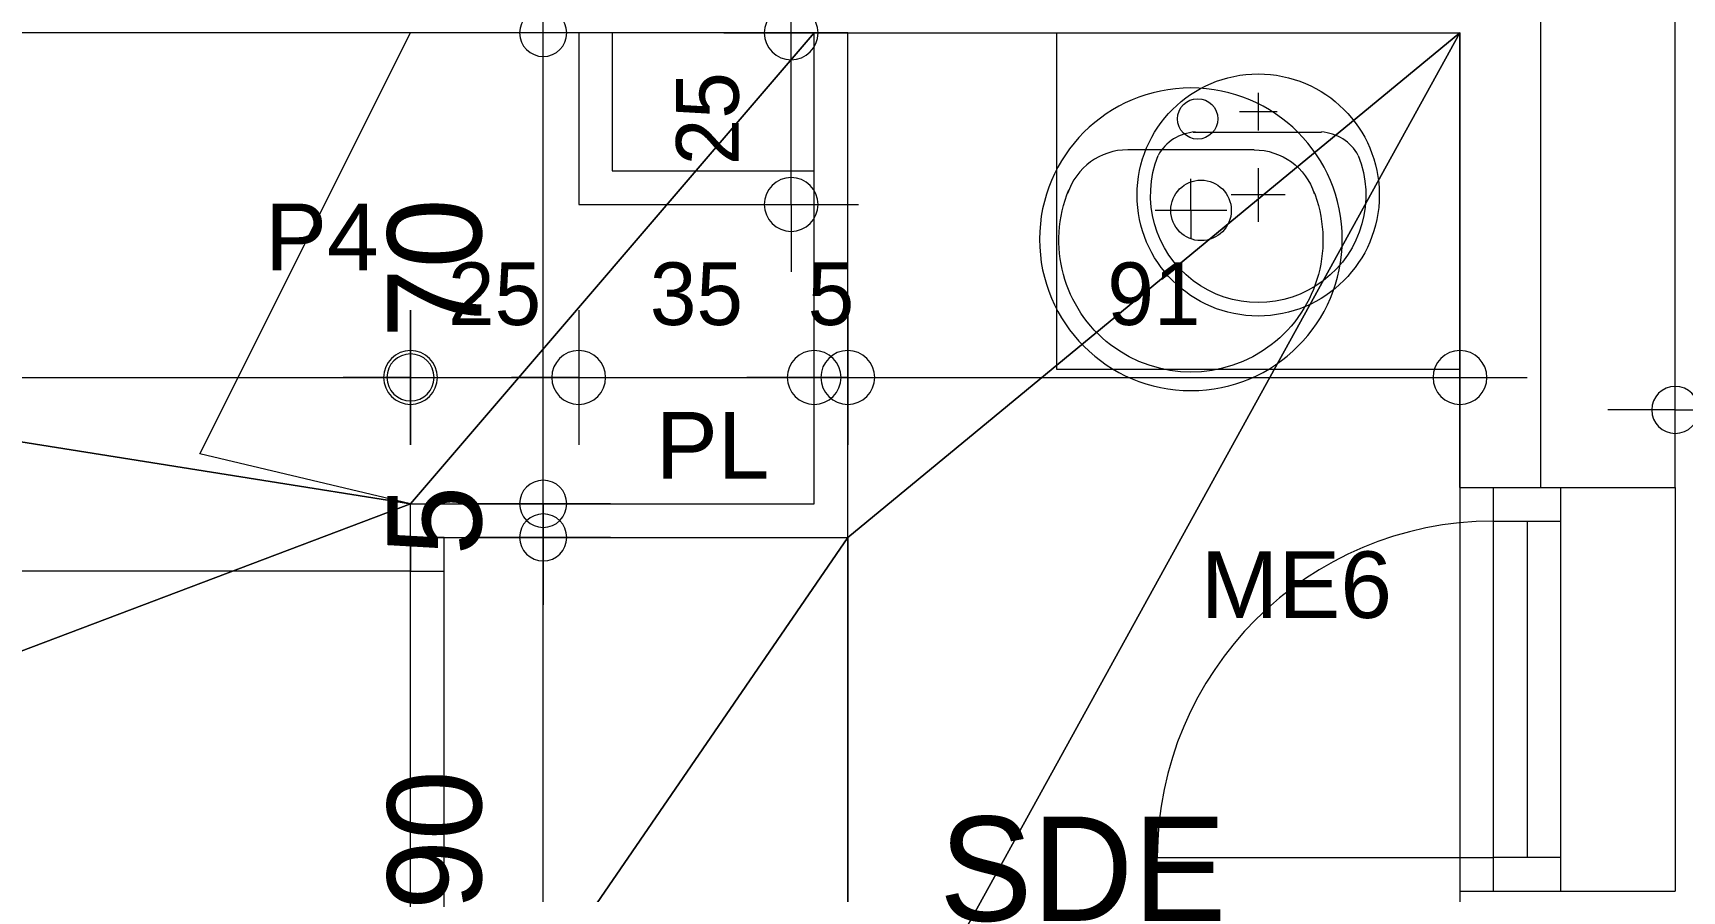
# Model space of a CAD drawing. Header units: metres. Extents: x 1.8 to 61.8, y -53.3 to -11.3.
# Drawn here: x 34.893 to 37.344, y -16.396 to -15.12 of the extents above; entities that cross this region are included whole.
import ezdxf
from ezdxf.enums import TextEntityAlignment as Align
from ezdxf.lldxf.tags import DXFTag

# ---------------------------------------------------------------- set-up
doc = ezdxf.new("R2010")
doc.units = ezdxf.units.M
doc.header["$MEASUREMENT"] = 0
for name, color, linetype in [('Calque commun', 7, 'Continuous'), ('Calque2', 7, 'Continuous'), ('Calque4', 7, 'Continuous'), ('Calque90', 7, 'Continuous'), ('Textes', 7, 'Continuous')]:
    doc.layers.add(name, color=color, linetype=linetype)
doc.styles.add('Arial9', font='arial.ttf', dxfattribs={"height": 0.098961})
doc.styles.add('Century Gothic15', font='GOTHIC.TTF', dxfattribs={"height": 0.139636})
doc.styles.add('Century Gothic18', font='GOTHIC.TTF', dxfattribs={"height": 0.155151})
doc.styles.add('Century Gothic20', font='GOTHIC.TTF', dxfattribs={"height": 0.09309})
tags = doc.linetypes.add('HIDDEN2', pattern=[0.1875, 0.125, -0.0625]).pattern_tags.tags
tags[6:7] = [DXFTag(74, 4), DXFTag(75, 0), DXFTag(340, '0'), DXFTag(46, 1.0), DXFTag(50, 0.0), DXFTag(44, 0.0), DXFTag(45, 0.0)]
tags[4:5] = [DXFTag(74, 4), DXFTag(75, 0), DXFTag(340, '0'), DXFTag(46, 1.0), DXFTag(50, 0.0), DXFTag(44, 0.0), DXFTag(45, 0.0)]

# ---------------------------------------------------------------- blocks, each defined once
blk = doc.blocks.new('Block52770')
at = {"layer": 'Calque commun', "color": 7, "linetype": 'Continuous', "lineweight": 18}
blk.add_line((37.3344, -15.7956), (37.3344, -14.7998), dxfattribs=at)
at = {"layer": 'Calque commun', "color": 7, "linetype": 'Continuous', "lineweight": 9}
for p, q in [((37.1344, -15.7956), (37.1344, -14.9998)), ((37.0144, -15.7956), (37.0144, -15.1198))]:
    blk.add_line(p, q, dxfattribs=at)
blk = doc.blocks.new('@PRES_1_$$_1-4')
at = {"layer": 'Calque commun', "color": 5, "linetype": 'Continuous', "lineweight": 9}
for p, q in [((0, 0.32), (0.6, 0.32)), ((0.6, 0.15), (0, 0.15)), ((0.05, 0.05), (0.05, 0.15)), ((0.55, 0.15), (0.55, 0.05)), ((0.05, 0.1), (0.55, 0.1)), ((0.6, 0.05), (0, 0.05)), ((0, 0), (0.6, 0))]:
    blk.add_line(p, q, dxfattribs=at)
blk = doc.blocks.new('@PRES_1_$$_1-5')
at = {"layer": 'Calque commun', "color": 0, "linetype": 'ByBlock', "lineweight": -2}
blk.add_line((0, 0), (0, 0.32), dxfattribs=at)
blk = doc.blocks.new('@PRES_1_$$_1-6')
at = {"layer": 'Calque commun', "color": 0, "linetype": 'ByBlock', "lineweight": -2}
blk.add_line((0, 0), (0, 0.32), dxfattribs=at)
blk = doc.blocks.new('INTER_2D_COMB2')
at = {"layer": 'Calque4', "color": 0, "linetype": 'ByBlock', "lineweight": -2}
blk.add_blockref('@PRES_1_$$_1-4', (0, 0), dxfattribs=at)
at = {"layer": 'Calque4', "color": 7, "linetype": 'Continuous', "lineweight": 9}
blk.add_blockref('@PRES_1_$$_1-5', (0, 0), dxfattribs=at)
at = {"layer": 'Calque4', "color": 7, "linetype": 'Continuous', "lineweight": 9, "extrusion": (0, 0, -1), "xscale": -1, "yscale": -1, "zscale": -1, "rotation": -180}
blk.add_blockref('@PRES_1_$$_1-6', (-0.6, 0), dxfattribs=at)
blk = doc.blocks.new('PLACED_COMB2')
at = {"layer": 'Calque4', "color": 0, "linetype": 'ByBlock', "lineweight": -2}
blk.add_blockref('INTER_2D_COMB2', (0, 0), dxfattribs=at)
blk = doc.blocks.new('new75')
at = {"layer": 'Calque commun', "color": 5, "linetype": 'Continuous', "lineweight": 9}
blk.add_arc((0, 0), 0.5, 0, 359.9994, dxfattribs=at)
blk = doc.blocks.new('DimLine54847')
at = {"layer": 'Calque commun', "color": 5, "linetype": 'Continuous', "lineweight": 9}
for p, q in [((37.3344, -15.7803), (37.3344, -15.5803)), ((37.3344, -15.6803), (37.2344, -15.6803)), ((37.3344, -15.6803), (40.1144, -15.6803))]:
    blk.add_line(p, q, dxfattribs=at)
at = {"layer": 'Calque commun', "color": 5, "linetype": 'Continuous', "lineweight": 9, "xscale": 0.07000000029802322, "yscale": 0.07000000029802322, "zscale": 0.07000000029802322}
blk.add_blockref('new75', (37.3344, -15.6803), dxfattribs=at)
blk = doc.blocks.new('@PRES_1_$$_1-49')
at = {"layer": 'Calque commun', "color": 5, "linetype": 'Continuous', "lineweight": 9}
blk.add_line((0.05, 0.05), (0.05, 0.85), dxfattribs=at)
at = {"layer": 'Calque commun', "color": 5, "linetype": 'Continuous', "lineweight": 9, "extrusion": (0, 0, -1)}
blk.add_arc((-0.05, 0.05), 0.8, 90, 180, dxfattribs=at)
at = {"layer": 'Calque commun', "color": 5, "linetype": 'Continuous', "lineweight": 9}
mesh = blk.add_polyface(dxfattribs=at)
corners = [(0, 0), (0, 0.05), (0.05, 0.05), (0.05, 0)]
mesh.append_faces([[corners[k] for k in face] for face in [(0, 1, 2, 3)]], dxfattribs={"color": 5})
mesh = blk.add_polyface(dxfattribs=at)
corners = [(0.85, 0), (0.85, 0.05), (0.9, 0.05), (0.9, 0)]
mesh.append_faces([[corners[k] for k in face] for face in [(0, 1, 2, 3)]], dxfattribs={"color": 5})
blk = doc.blocks.new('@PRES_1_$$_1-50')
at = {"layer": 'Calque commun', "color": 0, "linetype": 'ByBlock', "lineweight": -2}
blk.add_line((0, 0), (0, 0.05), dxfattribs=at)
blk = doc.blocks.new('@PRES_1_$$_1-51')
at = {"layer": 'Calque commun', "color": 0, "linetype": 'ByBlock', "lineweight": -2}
blk.add_line((0, 0), (0, 0.05), dxfattribs=at)
blk = doc.blocks.new('INTER_2D_COMB17')
at = {"layer": 'Calque commun', "color": 0, "linetype": 'ByBlock', "lineweight": -2}
blk.add_blockref('@PRES_1_$$_1-49', (0, 0), dxfattribs=at)
at = {"layer": 'Calque commun', "color": 15, "linetype": 'Continuous', "lineweight": 18}
blk.add_blockref('@PRES_1_$$_1-50', (0, 0), dxfattribs=at)
at = {"layer": 'Calque commun', "color": 15, "linetype": 'Continuous', "lineweight": 18, "extrusion": (0, 0, -1), "xscale": -1, "yscale": -1, "zscale": -1, "rotation": -180}
blk.add_blockref('@PRES_1_$$_1-51', (-0.9, 0), dxfattribs=at)
blk = doc.blocks.new('PLACED_COMB17')
at = {"layer": 'Calque commun', "color": 0, "linetype": 'ByBlock', "lineweight": -2}
blk.add_blockref('INTER_2D_COMB17', (0, 0), dxfattribs=at)
blk = doc.blocks.new('xmodule1pdniv1-59')
at = {"layer": 'Calque commun', "color": 5, "linetype": 'Continuous', "lineweight": 9}
blk.add_arc((0, 0), 0.5, 0, 359.9994, dxfattribs=at)
blk = doc.blocks.new('xmodule1pdniv1-60')
at = {"layer": 'Calque commun', "color": 5, "linetype": 'Continuous', "lineweight": 9}
blk.add_arc((0, 0), 0.5, 0, 359.9994, dxfattribs=at)
blk = doc.blocks.new('DimLine53854-2')
at = {"layer": 'Calque commun', "color": 5, "linetype": 'Continuous', "lineweight": 9}
for p, q in [((35.6209, -16.7413), (35.6209, -16.6413)), ((35.7209, -16.7413), (35.5209, -16.7413)), ((35.6209, -17.6412), (35.6209, -16.7413)), ((35.7209, -17.6412), (35.5209, -17.6412)), ((35.6209, -17.6412), (35.6209, -17.7412))]:
    blk.add_line(p, q, dxfattribs=at)
at = {"layer": 'Calque commun', "color": 5, "linetype": 'Continuous', "lineweight": 9, "xscale": 0.07000000029802322, "yscale": 0.07000000029802322, "zscale": 0.07000000029802322, "rotation": 90}
for name, p in [('xmodule1pdniv1-60', (35.6209, -16.7413)), ('xmodule1pdniv1-59', (35.6209, -17.6412))]:
    blk.add_blockref(name, p, dxfattribs=at)
at = {"layer": 'Calque commun', "color": 5, "linetype": 'Continuous', "lineweight": 9, "style": 'Century Gothic15'}
blk.add_text('90', height=0.13964, rotation=90, dxfattribs=at).set_placement((35.5709, -17.1913), align=Align.BOTTOM_CENTER)
blk = doc.blocks.new('xmodule1pdniv1-61')
at = {"layer": 'Calque commun', "color": 5, "linetype": 'Continuous', "lineweight": 9}
blk.add_arc((0, 0), 0.5, 0, 359.9994, dxfattribs=at)
blk = doc.blocks.new('xmodule1pdniv1-62')
at = {"layer": 'Calque commun', "color": 5, "linetype": 'Continuous', "lineweight": 9}
blk.add_arc((0, 0), 0.5, 0, 359.9994, dxfattribs=at)
blk = doc.blocks.new('DimLine53862-2')
at = {"layer": 'Calque commun', "color": 5, "linetype": 'Continuous', "lineweight": 9}
for p, q in [((35.6209, -16.6913), (35.6209, -16.5913)), ((35.7209, -16.6913), (35.5209, -16.6913)), ((35.6209, -16.7413), (35.6209, -16.6913)), ((35.7209, -16.7413), (35.5209, -16.7413)), ((35.6209, -16.7413), (35.6209, -16.8413))]:
    blk.add_line(p, q, dxfattribs=at)
at = {"layer": 'Calque commun', "color": 5, "linetype": 'Continuous', "lineweight": 9, "xscale": 0.07000000029802322, "yscale": 0.07000000029802322, "zscale": 0.07000000029802322, "rotation": 90}
for name, p in [('xmodule1pdniv1-62', (35.6209, -16.6913)), ('xmodule1pdniv1-61', (35.6209, -16.7413))]:
    blk.add_blockref(name, p, dxfattribs=at)
at = {"layer": 'Calque commun', "color": 5, "linetype": 'Continuous', "lineweight": 9, "style": 'Century Gothic15'}
blk.add_text('5', height=0.1396, rotation=90, dxfattribs=at).set_placement((35.5709, -16.7163), align=Align.BOTTOM_CENTER)
blk = doc.blocks.new('xmodule1pdniv1-63')
at = {"layer": 'Calque commun', "color": 5, "linetype": 'Continuous', "lineweight": 9}
blk.add_arc((0, 0), 0.5, 0, 359.9994, dxfattribs=at)
blk = doc.blocks.new('xmodule1pdniv1-64')
at = {"layer": 'Calque commun', "color": 5, "linetype": 'Continuous', "lineweight": 9}
blk.add_arc((0, 0), 0.5, 0, 359.9994, dxfattribs=at)
blk = doc.blocks.new('DimLine53870-2')
at = {"layer": 'Calque commun', "color": 5, "linetype": 'Continuous', "lineweight": 9}
for p, q in [((35.6209, -15.9912), (35.6209, -15.8912)), ((35.7209, -15.9912), (35.5209, -15.9912)), ((35.6209, -16.6913), (35.6209, -15.9912)), ((35.7209, -16.6913), (35.5209, -16.6913)), ((35.6209, -16.6913), (35.6209, -16.7913))]:
    blk.add_line(p, q, dxfattribs=at)
at = {"layer": 'Calque commun', "color": 5, "linetype": 'Continuous', "lineweight": 9, "xscale": 0.07000000029802322, "yscale": 0.07000000029802322, "zscale": 0.07000000029802322, "rotation": 90}
for name, p in [('xmodule1pdniv1-64', (35.6209, -15.9912)), ('xmodule1pdniv1-63', (35.6209, -16.6913))]:
    blk.add_blockref(name, p, dxfattribs=at)
at = {"layer": 'Calque commun', "color": 5, "linetype": 'Continuous', "lineweight": 9, "style": 'Century Gothic15'}
blk.add_text('70', height=0.13964, rotation=90, dxfattribs=at).set_placement((35.5709, -16.3412), align=Align.BOTTOM_CENTER)
blk = doc.blocks.new('xmodule1pdniv1-80')
at = {"layer": 'Calque commun', "color": 5, "linetype": 'Continuous', "lineweight": 9}
blk.add_arc((0, 0), 0.5, 0, 359.9994, dxfattribs=at)
blk = doc.blocks.new('DimLine53934-2')
at = {"layer": 'Calque commun', "color": 5, "linetype": 'Continuous', "lineweight": 9}
for p, q in [((35.4237, -16.4034), (35.4237, -16.6034)), ((31.0238, -16.5034), (35.4237, -16.5034)), ((35.4237, -16.5034), (35.5237, -16.5034))]:
    blk.add_line(p, q, dxfattribs=at)
at = {"layer": 'Calque commun', "color": 5, "linetype": 'Continuous', "lineweight": 9, "xscale": 0.07000000029802322, "yscale": 0.07000000029802322, "zscale": 0.07000000029802322}
blk.add_blockref('xmodule1pdniv1-80', (35.4237, -16.5034), dxfattribs=at)
blk = doc.blocks.new('xmodule1pdniv1-81')
at = {"layer": 'Calque commun', "color": 5, "linetype": 'Continuous', "lineweight": 9}
blk.add_arc((0, 0), 0.5, 0, 359.9994, dxfattribs=at)
blk = doc.blocks.new('xmodule1pdniv1-82')
at = {"layer": 'Calque commun', "color": 5, "linetype": 'Continuous', "lineweight": 9}
blk.add_arc((0, 0), 0.5, 0, 359.9994, dxfattribs=at)
blk = doc.blocks.new('DimLine53950-2')
at = {"layer": 'Calque commun', "color": 5, "linetype": 'Continuous', "lineweight": 9}
for p, q in [((36.0237, -16.6034), (36.0237, -16.4034)), ((36.0737, -16.4034), (36.0737, -16.6034)), ((36.0237, -16.5034), (35.9237, -16.5034)), ((36.0237, -16.5034), (36.0737, -16.5034)), ((36.0737, -16.5034), (36.1737, -16.5034))]:
    blk.add_line(p, q, dxfattribs=at)
at = {"layer": 'Calque commun', "color": 5, "linetype": 'Continuous', "lineweight": 9, "xscale": 0.07999999821186066, "yscale": 0.07999999821186066, "zscale": 0.07999999821186066}
for name, p in [('xmodule1pdniv1-81', (36.0237, -16.5034)), ('xmodule1pdniv1-82', (36.0737, -16.5034))]:
    blk.add_blockref(name, p, dxfattribs=at)
at = {"layer": 'Calque commun', "color": 5, "linetype": 'Continuous', "lineweight": 9, "style": 'Century Gothic20'}
blk.add_text('5', height=0.0931, dxfattribs=at).set_placement((36.0487, -16.4534), align=Align.BOTTOM_CENTER)
blk = doc.blocks.new('xmodule1pdniv1-83')
at = {"layer": 'Calque commun', "color": 5, "linetype": 'Continuous', "lineweight": 9}
blk.add_arc((0, 0), 0.5, 0, 359.9994, dxfattribs=at)
blk = doc.blocks.new('xmodule1pdniv1-84')
at = {"layer": 'Calque commun', "color": 5, "linetype": 'Continuous', "lineweight": 9}
blk.add_arc((0, 0), 0.5, 0, 359.9994, dxfattribs=at)
blk = doc.blocks.new('DimLine53958-2')
at = {"layer": 'Calque commun', "color": 5, "linetype": 'Continuous', "lineweight": 9}
for p, q in [((36.0737, -16.4034), (36.0737, -16.6034)), ((36.9837, -16.4034), (36.9837, -16.6034)), ((36.0737, -16.5034), (35.9737, -16.5034)), ((36.0737, -16.5034), (36.9837, -16.5034)), ((36.9837, -16.5034), (37.0837, -16.5034))]:
    blk.add_line(p, q, dxfattribs=at)
at = {"layer": 'Calque commun', "color": 5, "linetype": 'Continuous', "lineweight": 9, "xscale": 0.07999999821186066, "yscale": 0.07999999821186066, "zscale": 0.07999999821186066}
for name, p in [('xmodule1pdniv1-83', (36.0737, -16.5034)), ('xmodule1pdniv1-84', (36.9837, -16.5034))]:
    blk.add_blockref(name, p, dxfattribs=at)
at = {"layer": 'Calque commun', "color": 5, "linetype": 'Continuous', "lineweight": 9, "style": 'Century Gothic20'}
blk.add_text('91', height=0.09309, dxfattribs=at).set_placement((36.5287, -16.4534), align=Align.BOTTOM_CENTER)
blk = doc.blocks.new('vasque1')
at = {"layer": 'Calque2', "color": 6, "linetype": 'Continuous', "lineweight": 9}
for p, q in [((-0.094, -0.092), (0.094, -0.092)), ((0, -0.182), (0, -0.135)), ((-0.0533, -0.182), (0.0533, -0.182)), ((0, -0.182), (0, -0.224))]:
    blk.add_line(p, q, dxfattribs=at)
at = {"layer": 'Calque2', "color": 6, "linetype": 'Continuous', "lineweight": 9, "flags": 128}
for points in [[(0, -0.45, -1), (0, 0)], [(0, 0, -1), (0, -0.45)], [(0.02, -0.046, 1), (-0.04, -0.046, 1), (0.02, -0.046)], [(-0.094, -0.092, 0.324927), (-0.1834, -0.157)], [(0.094, -0.092, -0.324927), (0.1834, -0.157)], [(0.03, -0.182, 1), (-0.06, -0.182, 1), (0.03, -0.182)], [(-0.1814, -0.1514, 1.494518), (0.1814, -0.1514)]]:
    blk.add_lwpolyline(points, format="xyb", dxfattribs=at)
blk = doc.blocks.new('vasqu450')
at = {"layer": 'Calque commun', "color": 6, "linetype": 'Continuous', "lineweight": 9}
blk.add_line((0.1207, 0.1168), (-0.1173, 0.117), dxfattribs=at)
for radius, start, end in [(0.225, 360, 359.9994), (0.2, 158.4, 21.6)]:
    blk.add_arc((0, 0), radius, start, end, dxfattribs=at)
at = {"layer": 'Calque commun', "color": 6, "linetype": 'Continuous', "lineweight": 9, "extrusion": (0, 0, -1)}
for centre, start, end in [((0.112, 0.0327), 28.9734, 86.4066), ((-0.112, 0.0327), 93.5934, 151.0266)]:
    blk.add_arc(centre, 0.0845, start, end, dxfattribs=at)
at = {"layer": 'Calque90', "color": 6, "linetype": 'Continuous', "lineweight": 9}
for p, q in [((0, 0.19), (0, 0.12)), ((0.035, 0.155), (-0.035, 0.155)), ((0, 0.05), (0, -0.05)), ((-0.05, 0), (0.05, 0))]:
    blk.add_line(p, q, dxfattribs=at)
blk = doc.blocks.new('meuble vasque 60x50')
at = {"layer": 'Calque commun', "color": 0, "linetype": 'ByBlock', "lineweight": -2, "xscale": 0.800000011920929, "yscale": 0.800000011920929, "zscale": 0.800000011920929}
blk.add_blockref('vasqu450', (0.2994, -0.241), dxfattribs=at)
at = {"layer": 'Calque commun', "color": 0, "linetype": 'ByBlock', "lineweight": -2}
blk.add_blockref('vasque1', (0.3994, -0.0819), dxfattribs=at)
at = {"layer": 'Calque commun', "color": 6, "linetype": 'Continuous', "lineweight": 9}
mesh = blk.add_polyface(dxfattribs=at)
corners = [(-0.0006, -0.0002), (0.5994, -0.0002), (0.5994, -0.5002), (-0.0006, -0.5002)]
mesh.append_faces([[corners[k] for k in face] for face in [(0, 1, 2, 3)]], dxfattribs={"color": 6})
blk = doc.blocks.new('xmodule1pdniv1-115')
at = {"layer": 'Calque commun', "color": 5, "linetype": 'Continuous', "lineweight": 9}
blk.add_arc((0, 0), 0.5, 0, 359.9994, dxfattribs=at)
blk = doc.blocks.new('xmodule1pdniv1-116')
at = {"layer": 'Calque commun', "color": 5, "linetype": 'Continuous', "lineweight": 9}
blk.add_arc((0, 0), 0.5, 0, 359.9994, dxfattribs=at)
blk = doc.blocks.new('DimLine60890')
at = {"layer": 'Calque commun', "color": 5, "linetype": 'Continuous', "lineweight": 9}
for p, q in [((35.4237, -16.6034), (35.4237, -16.4034)), ((35.6737, -16.4034), (35.6737, -16.6034)), ((35.4237, -16.5034), (35.3237, -16.5034)), ((35.4237, -16.5034), (35.6737, -16.5034)), ((35.6737, -16.5034), (35.7737, -16.5034))]:
    blk.add_line(p, q, dxfattribs=at)
at = {"layer": 'Calque commun', "color": 5, "linetype": 'Continuous', "lineweight": 9, "xscale": 0.07999999821186066, "yscale": 0.07999999821186066, "zscale": 0.07999999821186066}
for name, p in [('xmodule1pdniv1-115', (35.4237, -16.5034)), ('xmodule1pdniv1-116', (35.6737, -16.5034))]:
    blk.add_blockref(name, p, dxfattribs=at)
at = {"layer": 'Calque commun', "color": 5, "linetype": 'Continuous', "lineweight": 9, "style": 'Century Gothic20'}
blk.add_text('25', height=0.09309, dxfattribs=at).set_placement((35.5487, -16.4534), align=Align.BOTTOM_CENTER)
blk = doc.blocks.new('xmodule1pdniv1-117')
at = {"layer": 'Calque commun', "color": 5, "linetype": 'Continuous', "lineweight": 9}
blk.add_arc((0, 0), 0.5, 0, 359.9994, dxfattribs=at)
blk = doc.blocks.new('xmodule1pdniv1-118')
at = {"layer": 'Calque commun', "color": 5, "linetype": 'Continuous', "lineweight": 9}
blk.add_arc((0, 0), 0.5, 0, 359.9994, dxfattribs=at)
blk = doc.blocks.new('DimLine60898-2')
at = {"layer": 'Calque commun', "color": 5, "linetype": 'Continuous', "lineweight": 9}
for p, q in [((35.6737, -16.4034), (35.6737, -16.6034)), ((36.0237, -16.6034), (36.0237, -16.4034)), ((35.6737, -16.5034), (35.5737, -16.5034)), ((35.6737, -16.5034), (36.0237, -16.5034)), ((36.0237, -16.5034), (36.1237, -16.5034))]:
    blk.add_line(p, q, dxfattribs=at)
at = {"layer": 'Calque commun', "color": 5, "linetype": 'Continuous', "lineweight": 9, "xscale": 0.07999999821186066, "yscale": 0.07999999821186066, "zscale": 0.07999999821186066}
for name, p in [('xmodule1pdniv1-117', (35.6737, -16.5034)), ('xmodule1pdniv1-118', (36.0237, -16.5034))]:
    blk.add_blockref(name, p, dxfattribs=at)
at = {"layer": 'Calque commun', "color": 5, "linetype": 'Continuous', "lineweight": 9, "style": 'Century Gothic20'}
blk.add_text('35', height=0.09309, dxfattribs=at).set_placement((35.8487, -16.4534), align=Align.BOTTOM_CENTER)
blk = doc.blocks.new('xmodule1pdniv1-119')
at = {"layer": 'Calque commun', "color": 5, "linetype": 'Continuous', "lineweight": 9}
blk.add_arc((0, 0), 0.5, 0, 359.9994, dxfattribs=at)
blk = doc.blocks.new('xmodule1pdniv1-120')
at = {"layer": 'Calque commun', "color": 5, "linetype": 'Continuous', "lineweight": 9}
blk.add_arc((0, 0), 0.5, 0, 359.9994, dxfattribs=at)
blk = doc.blocks.new('DimLine60906-3')
at = {"layer": 'Calque commun', "color": 5, "linetype": 'Continuous', "lineweight": 9}
for p, q in [((35.9895, -15.9912), (35.9895, -15.8912)), ((35.8895, -15.9912), (36.0895, -15.9912)), ((35.9895, -16.2462), (35.9895, -15.9912)), ((35.8895, -16.2462), (36.0895, -16.2462)), ((35.9895, -16.2462), (35.9895, -16.3462))]:
    blk.add_line(p, q, dxfattribs=at)
at = {"layer": 'Calque commun', "color": 5, "linetype": 'Continuous', "lineweight": 9, "xscale": 0.07999999821186066, "yscale": 0.07999999821186066, "zscale": 0.07999999821186066, "rotation": 90}
for name, p in [('xmodule1pdniv1-120', (35.9895, -15.9912)), ('xmodule1pdniv1-119', (35.9895, -16.2462))]:
    blk.add_blockref(name, p, dxfattribs=at)
at = {"layer": 'Calque commun', "color": 5, "linetype": 'Continuous', "lineweight": 9, "style": 'Century Gothic20'}
blk.add_text('25', height=0.09309, rotation=90, dxfattribs=at).set_placement((35.9395, -16.1187), align=Align.BOTTOM_CENTER)
blk = doc.blocks.new('xmodule1pdniv1-127')
at = {"layer": 'Calque commun', "color": 7, "linetype": 'Continuous', "lineweight": 9}
for p, q in [((35.1106, -16.6171), (35.4237, -15.9912)), ((35.4237, -16.6913), (35.1106, -16.6171))]:
    blk.add_line(p, q, dxfattribs=at)
at = {"layer": 'Calque commun', "color": 15, "linetype": 'Continuous', "lineweight": 18}
for p, q in [((35.6737, -15.9912), (35.6737, -16.2462)), ((35.7237, -15.9912), (35.6737, -15.9912)), ((35.7237, -15.9912), (35.7237, -16.1962)), ((36.0737, -15.9912), (36.0237, -15.9912)), ((36.0237, -16.1962), (36.0237, -15.9912)), ((36.0737, -16.7413), (36.0737, -15.9912)), ((35.7237, -16.1962), (36.0237, -16.1962)), ((35.6737, -16.2462), (36.0237, -16.2462)), ((36.0237, -16.6913), (36.0237, -16.2462)), ((35.4237, -16.6913), (36.0237, -16.6913)), ((35.4237, -16.7413), (35.4237, -16.6913)), ((35.4237, -16.7413), (36.0737, -16.7413)), ((35.4237, -16.7413), (35.4737, -16.7413)), ((35.4237, -16.7413), (35.4237, -16.7413)), ((35.4737, -16.7413), (35.4737, -16.7413))]:
    blk.add_line(p, q, dxfattribs=at)
at = {"layer": 'Calque commun', "color": 5, "linetype": 'Continuous', "lineweight": 9}
for name in ['DimLine53870-2', 'DimLine60906-3', 'DimLine53934-2', 'DimLine60890', 'DimLine60898-2', 'DimLine53950-2', 'DimLine53958-2', 'DimLine53862-2', 'DimLine53854-2']:
    blk.add_blockref(name, (0, 0), dxfattribs=at)
at = {"layer": 'Calque commun', "color": 0, "linetype": 'ByBlock', "lineweight": -2, "extrusion": (0, 0, -1), "xscale": -1, "yscale": -1, "zscale": -1, "rotation": -180}
blk.add_blockref('meuble vasque 60x50', (-36.9832, -15.9911), dxfattribs=at)
at = {"layer": 'Calque commun', "color": 0, "linetype": 'ByBlock', "lineweight": -2, "extrusion": (0, 0, -1), "rotation": -90}
blk.add_blockref('PLACED_COMB17', (-35.4737, -16.7413), dxfattribs=at)
at = {"layer": 'Textes', "color": 5, "linetype": 'ByBlock', "lineweight": -2, "style": 'Arial9'}
for s, p in [('P4', (35.2074, -16.3737)), ('PL', (35.7883, -16.6834))]:
    blk.add_text(s, height=0.09896, dxfattribs=at).set_placement(p, align=Align.BOTTOM_LEFT)
at = {"layer": 'Textes', "color": 5, "linetype": 'ByBlock', "lineweight": -2, "style": 'Century Gothic18'}
blk.add_text('SDE', height=0.15515, dxfattribs=at).set_placement((36.6363, -17.1562), align=Align.TOP_RIGHT)
at = {"layer": 'Calque commun', "color": 9, "linetype": 'Continuous', "lineweight": 9}
mesh = blk.add_polyface(dxfattribs=at)
corners = [(35.4237, -17.6913), (31.3237, -18.5913), (36.0237, -18.5913), (35.4237, -16.6913), (31.0238, -15.9912), (31.3237, -18.2431), (36.0237, -15.9912), (36.0237, -16.6913), (31.0238, -18.2438), (36.0237, -17.6913)]
mesh.append_faces([[corners[k] for k in face] for face in [(6, 3, 7), (0, 2, 9)]], dxfattribs={"vtx0": -1, "color": 9})
mesh.append_faces([[corners[k] for k in face] for face in [(3, 5, 0)]], dxfattribs={"vtx0": -1, "vtx1": -1, "color": 9})
mesh.append_faces([[corners[k] for k in face] for face in [(3, 4, 5)]], dxfattribs={"vtx0": -1, "vtx1": -1, "vtx2": -1, "color": 9})
mesh.append_faces([[corners[k] for k in face] for face in [(0, 1, 2), (0, 5, 1)]], dxfattribs={"vtx0": -1, "vtx2": -1, "color": 9})
mesh.append_faces([[corners[k] for k in face] for face in [(8, 5, 4)]], dxfattribs={"vtx1": -1, "color": 9})
mesh.append_faces([[corners[k] for k in face] for face in [(6, 4, 3)]], dxfattribs={"vtx1": -1, "vtx2": -1, "color": 9})
mesh = blk.add_polyface(dxfattribs=at)
corners = [(36.0737, -17.6412), (35.4737, -17.6163), (36.0737, -16.7413), (36.0737, -15.9912), (36.9837, -15.9912), (36.9837, -18.5913), (35.4737, -16.7413), (36.0737, -18.5913), (35.4737, -17.6412)]
mesh.append_faces([[corners[k] for k in face] for face in [(5, 0, 4)]], dxfattribs={"vtx0": -1, "vtx1": -1, "color": 9})
mesh.append_faces([[corners[k] for k in face] for face in [(0, 1, 2), (0, 2, 4)]], dxfattribs={"vtx0": -1, "vtx1": -1, "vtx2": -1, "color": 9})
mesh.append_faces([[corners[k] for k in face] for face in [(3, 4, 2), (6, 2, 1)]], dxfattribs={"vtx1": -1, "color": 9})
mesh.append_faces([[corners[k] for k in face] for face in [(5, 7, 0), (0, 8, 1)]], dxfattribs={"vtx2": -1, "color": 9})

msp = doc.modelspace()

# ---------------------------------------------------------------- linework, layer by layer
at = {"layer": 'Calque commun', "color": 12, "linetype": 'Continuous', "lineweight": 18}
for p, q in [((37.1344, -15.7956), (37.1344, -14.9998)), ((37.1336, -15.7956), (37.3344, -15.7956))]:
    msp.add_line(p, q, dxfattribs=at)
at = {"layer": 'Calque commun', "color": 7, "linetype": 'HIDDEN2', "lineweight": 9}
msp.add_line((36.5644, -16.3456), (37.0644, -16.3456), dxfattribs=at)
msp.add_arc((37.0644, -16.3456), 0.5, 90, 180, dxfattribs=at)

# ---------------------------------------------------------------- block references
at = {"layer": 'Calque commun', "color": 0, "linetype": 'ByBlock', "lineweight": -2}
for name, p in [('Block52770', (0, 0)), ('xmodule1pdniv1-127', (0.0307, 0.8714))]:
    msp.add_blockref(name, p, dxfattribs=at)
at = {"layer": 'Calque commun', "color": 5, "linetype": 'Continuous', "lineweight": 9}
msp.add_blockref('DimLine54847', (0, 0), dxfattribs=at)
at = {"layer": 'Calque commun', "color": 0, "linetype": 'ByBlock', "lineweight": -2, "rotation": -90.00000000000001}
msp.add_blockref('PLACED_COMB2', (37.0144, -15.7956), dxfattribs=at)

# ---------------------------------------------------------------- texts
at = {"layer": 'Textes', "color": 5, "linetype": 'ByBlock', "lineweight": -2, "style": 'Arial9'}
msp.add_text('ME6', height=0.09896, dxfattribs=at).set_placement((36.6292, -16.0193), align=Align.BOTTOM_LEFT)

# ---------------------------------------------------------------- meshes
at = {"layer": 'Calque commun', "color": 7, "linetype": 'Continuous', "lineweight": 9}
mesh = msp.add_polyface(dxfattribs=at)
corners = [(61.7636, -11.3086), (1.7636, -11.3086), (1.7636, -53.3086), (61.7636, -53.3086)]
mesh.append_faces([[corners[k] for k in face] for face in [(0, 1, 2, 3)]], dxfattribs={"color": 7})

doc.saveas('drawing.dxf')
